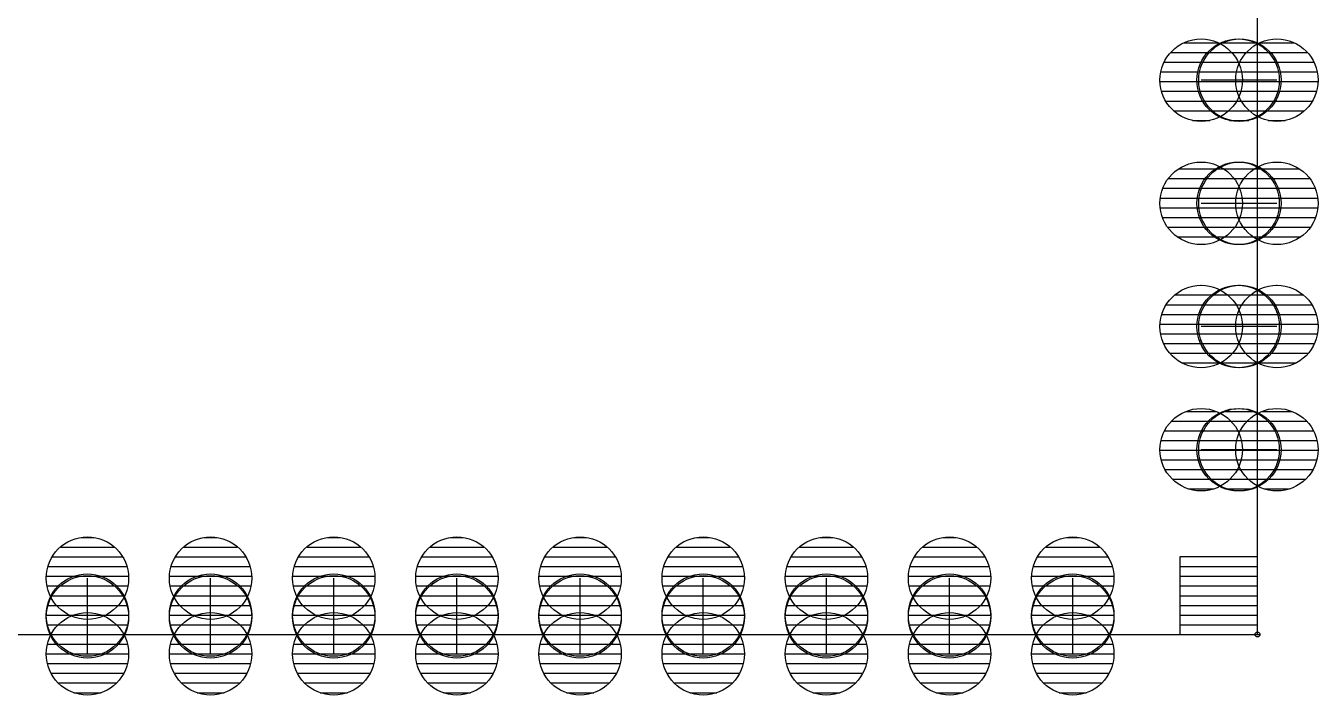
# Model space of a CAD drawing. Extents: x -26 to 0.6, y -0.6 to 26.
# Drawn here: x -12.7 to 0.63, y -0.63 to 6.27 of the extents above; entities that cross this region are included whole.
import ezdxf

# ---------------------------------------------------------------- set-up
doc = ezdxf.new("R2010")
doc.units = 0
doc.layers.get('0').update_dxf_attribs({"linetype": 'CONTINUOUS'})
doc.layers.add('BOTTOMSOLDER', color=6, linetype='CONTINUOUS')
doc.layers.add('MECHANICAL2', color=6, linetype='CONTINUOUS')

# ---------------------------------------------------------------- blocks, each defined once
blk = doc.blocks.new('#POLYLINE_6_')
at = {"layer": 'BOTTOMSOLDER'}
blk.add_line((0, -0.2), (0, 0.2), dxfattribs=at)
blk = doc.blocks.new('*X184')
at = {"layer": 'BOTTOMSOLDER', "linetype": 'CONTINUOUS'}
for p, q in [((-0.065, 0.219), (0.065, 0.219)), ((-0.363, 0.019), (0.363, 0.019)), ((-0.279, 0.119), (0.279, 0.119)), ((-0.406, -0.081), (0.406, -0.081)), ((-0.424, -0.181), (0.424, -0.181)), ((-0.417, -0.281), (0.417, -0.281)), ((-0.383, -0.381), (0.383, -0.381)), ((-0.317, -0.481), (0.317, -0.481)), ((-0.185, -0.581), (0.185, -0.581))]:
    blk.add_line(p, q, dxfattribs=at)
blk = doc.blocks.new('*X185')
at = {"layer": 'BOTTOMSOLDER', "linetype": 'CONTINUOUS'}
for p, q in [((-0.065, 0.619), (0.065, 0.619)), ((-0.363, 0.419), (0.363, 0.419)), ((-0.279, 0.519), (0.279, 0.519)), ((-0.406, 0.319), (0.406, 0.319)), ((-0.424, 0.219), (0.424, 0.219)), ((-0.417, 0.119), (0.417, 0.119)), ((-0.383, 0.019), (0.383, 0.019)), ((-0.317, -0.081), (0.317, -0.081)), ((-0.185, -0.181), (0.185, -0.181))]:
    blk.add_line(p, q, dxfattribs=at)
blk = doc.blocks.new('#POLYLINE_7_')
at = {"layer": 'BOTTOMSOLDER'}
blk.add_line((-1.27, -0.2), (-1.27, 0.2), dxfattribs=at)
blk = doc.blocks.new('*X186')
at = {"layer": 'BOTTOMSOLDER', "linetype": 'CONTINUOUS'}
for p, q in [((-1.335, 0.219), (-1.205, 0.219)), ((-1.633, 0.019), (-0.907, 0.019)), ((-1.549, 0.119), (-0.991, 0.119)), ((-1.676, -0.081), (-0.864, -0.081)), ((-1.694, -0.181), (-0.846, -0.181)), ((-1.687, -0.281), (-0.853, -0.281)), ((-1.653, -0.381), (-0.887, -0.381)), ((-1.587, -0.481), (-0.953, -0.481)), ((-1.455, -0.581), (-1.085, -0.581))]:
    blk.add_line(p, q, dxfattribs=at)
blk = doc.blocks.new('*X187')
at = {"layer": 'BOTTOMSOLDER', "linetype": 'CONTINUOUS'}
for p, q in [((-1.335, 0.619), (-1.205, 0.619)), ((-1.633, 0.419), (-0.907, 0.419)), ((-1.549, 0.519), (-0.991, 0.519)), ((-1.676, 0.319), (-0.864, 0.319)), ((-1.694, 0.219), (-0.846, 0.219)), ((-1.687, 0.119), (-0.853, 0.119)), ((-1.653, 0.019), (-0.887, 0.019)), ((-1.587, -0.081), (-0.953, -0.081)), ((-1.455, -0.181), (-1.085, -0.181))]:
    blk.add_line(p, q, dxfattribs=at)
blk = doc.blocks.new('#POLYLINE_8_')
at = {"layer": 'BOTTOMSOLDER'}
blk.add_line((-2.54, -0.2), (-2.54, 0.2), dxfattribs=at)
blk = doc.blocks.new('*X188')
at = {"layer": 'BOTTOMSOLDER', "linetype": 'CONTINUOUS'}
for p, q in [((-2.605, 0.219), (-2.475, 0.219)), ((-2.903, 0.019), (-2.177, 0.019)), ((-2.819, 0.119), (-2.261, 0.119)), ((-2.946, -0.081), (-2.134, -0.081)), ((-2.964, -0.181), (-2.116, -0.181)), ((-2.957, -0.281), (-2.123, -0.281)), ((-2.923, -0.381), (-2.157, -0.381)), ((-2.857, -0.481), (-2.223, -0.481)), ((-2.725, -0.581), (-2.355, -0.581))]:
    blk.add_line(p, q, dxfattribs=at)
blk = doc.blocks.new('*X189')
at = {"layer": 'BOTTOMSOLDER', "linetype": 'CONTINUOUS'}
for p, q in [((-2.605, 0.619), (-2.475, 0.619)), ((-2.903, 0.419), (-2.177, 0.419)), ((-2.819, 0.519), (-2.261, 0.519)), ((-2.946, 0.319), (-2.134, 0.319)), ((-2.964, 0.219), (-2.116, 0.219)), ((-2.957, 0.119), (-2.123, 0.119)), ((-2.923, 0.019), (-2.157, 0.019)), ((-2.857, -0.081), (-2.223, -0.081)), ((-2.725, -0.181), (-2.355, -0.181))]:
    blk.add_line(p, q, dxfattribs=at)
blk = doc.blocks.new('#POLYLINE_9_')
at = {"layer": 'BOTTOMSOLDER'}
blk.add_line((-3.81, -0.2), (-3.81, 0.2), dxfattribs=at)
blk = doc.blocks.new('*X190')
at = {"layer": 'BOTTOMSOLDER', "linetype": 'CONTINUOUS'}
for p, q in [((-3.875, 0.219), (-3.745, 0.219)), ((-4.173, 0.019), (-3.447, 0.019)), ((-4.089, 0.119), (-3.531, 0.119)), ((-4.216, -0.081), (-3.404, -0.081)), ((-4.234, -0.181), (-3.386, -0.181)), ((-4.227, -0.281), (-3.393, -0.281)), ((-4.193, -0.381), (-3.427, -0.381)), ((-4.127, -0.481), (-3.493, -0.481)), ((-3.995, -0.581), (-3.625, -0.581))]:
    blk.add_line(p, q, dxfattribs=at)
blk = doc.blocks.new('*X191')
at = {"layer": 'BOTTOMSOLDER', "linetype": 'CONTINUOUS'}
for p, q in [((-3.875, 0.619), (-3.745, 0.619)), ((-4.173, 0.419), (-3.447, 0.419)), ((-4.089, 0.519), (-3.531, 0.519)), ((-4.216, 0.319), (-3.404, 0.319)), ((-4.234, 0.219), (-3.386, 0.219)), ((-4.227, 0.119), (-3.393, 0.119)), ((-4.193, 0.019), (-3.427, 0.019)), ((-4.127, -0.081), (-3.493, -0.081)), ((-3.995, -0.181), (-3.625, -0.181))]:
    blk.add_line(p, q, dxfattribs=at)
blk = doc.blocks.new('#POLYLINE_10_')
at = {"layer": 'BOTTOMSOLDER'}
blk.add_line((-5.08, -0.2), (-5.08, 0.2), dxfattribs=at)
blk = doc.blocks.new('*X192')
at = {"layer": 'BOTTOMSOLDER', "linetype": 'CONTINUOUS'}
for p, q in [((-5.145, 0.219), (-5.015, 0.219)), ((-5.443, 0.019), (-4.717, 0.019)), ((-5.359, 0.119), (-4.801, 0.119)), ((-5.486, -0.081), (-4.674, -0.081)), ((-5.504, -0.181), (-4.656, -0.181)), ((-5.497, -0.281), (-4.663, -0.281)), ((-5.463, -0.381), (-4.697, -0.381)), ((-5.397, -0.481), (-4.763, -0.481)), ((-5.265, -0.581), (-4.895, -0.581))]:
    blk.add_line(p, q, dxfattribs=at)
blk = doc.blocks.new('*X193')
at = {"layer": 'BOTTOMSOLDER', "linetype": 'CONTINUOUS'}
for p, q in [((-5.145, 0.619), (-5.015, 0.619)), ((-5.443, 0.419), (-4.717, 0.419)), ((-5.359, 0.519), (-4.801, 0.519)), ((-5.486, 0.319), (-4.674, 0.319)), ((-5.504, 0.219), (-4.656, 0.219)), ((-5.497, 0.119), (-4.663, 0.119)), ((-5.463, 0.019), (-4.697, 0.019)), ((-5.397, -0.081), (-4.763, -0.081)), ((-5.265, -0.181), (-4.895, -0.181))]:
    blk.add_line(p, q, dxfattribs=at)
blk = doc.blocks.new('#POLYLINE_11_')
at = {"layer": 'BOTTOMSOLDER'}
blk.add_line((-6.35, -0.2), (-6.35, 0.2), dxfattribs=at)
blk = doc.blocks.new('*X194')
at = {"layer": 'BOTTOMSOLDER', "linetype": 'CONTINUOUS'}
for p, q in [((-6.415, 0.219), (-6.285, 0.219)), ((-6.713, 0.019), (-5.987, 0.019)), ((-6.629, 0.119), (-6.071, 0.119)), ((-6.756, -0.081), (-5.944, -0.081)), ((-6.774, -0.181), (-5.926, -0.181)), ((-6.767, -0.281), (-5.933, -0.281)), ((-6.733, -0.381), (-5.967, -0.381)), ((-6.667, -0.481), (-6.033, -0.481)), ((-6.535, -0.581), (-6.165, -0.581))]:
    blk.add_line(p, q, dxfattribs=at)
blk = doc.blocks.new('*X195')
at = {"layer": 'BOTTOMSOLDER', "linetype": 'CONTINUOUS'}
for p, q in [((-6.415, 0.619), (-6.285, 0.619)), ((-6.713, 0.419), (-5.987, 0.419)), ((-6.629, 0.519), (-6.071, 0.519)), ((-6.756, 0.319), (-5.944, 0.319)), ((-6.774, 0.219), (-5.926, 0.219)), ((-6.767, 0.119), (-5.933, 0.119)), ((-6.733, 0.019), (-5.967, 0.019)), ((-6.667, -0.081), (-6.033, -0.081)), ((-6.535, -0.181), (-6.165, -0.181))]:
    blk.add_line(p, q, dxfattribs=at)
blk = doc.blocks.new('#POLYLINE_12_')
at = {"layer": 'BOTTOMSOLDER'}
blk.add_line((-7.62, -0.2), (-7.62, 0.2), dxfattribs=at)
blk = doc.blocks.new('*X196')
at = {"layer": 'BOTTOMSOLDER', "linetype": 'CONTINUOUS'}
for p, q in [((-7.685, 0.219), (-7.555, 0.219)), ((-7.983, 0.019), (-7.257, 0.019)), ((-7.899, 0.119), (-7.341, 0.119)), ((-8.026, -0.081), (-7.214, -0.081)), ((-8.044, -0.181), (-7.196, -0.181)), ((-8.037, -0.281), (-7.203, -0.281)), ((-8.003, -0.381), (-7.237, -0.381)), ((-7.937, -0.481), (-7.303, -0.481)), ((-7.805, -0.581), (-7.435, -0.581))]:
    blk.add_line(p, q, dxfattribs=at)
blk = doc.blocks.new('*X197')
at = {"layer": 'BOTTOMSOLDER', "linetype": 'CONTINUOUS'}
for p, q in [((-7.685, 0.619), (-7.555, 0.619)), ((-7.983, 0.419), (-7.257, 0.419)), ((-7.899, 0.519), (-7.341, 0.519)), ((-8.026, 0.319), (-7.214, 0.319)), ((-8.044, 0.219), (-7.196, 0.219)), ((-8.037, 0.119), (-7.203, 0.119)), ((-8.003, 0.019), (-7.237, 0.019)), ((-7.937, -0.081), (-7.303, -0.081)), ((-7.805, -0.181), (-7.435, -0.181))]:
    blk.add_line(p, q, dxfattribs=at)
blk = doc.blocks.new('#POLYLINE_13_')
at = {"layer": 'BOTTOMSOLDER'}
blk.add_line((-8.89, -0.2), (-8.89, 0.2), dxfattribs=at)
blk = doc.blocks.new('*X198')
at = {"layer": 'BOTTOMSOLDER', "linetype": 'CONTINUOUS'}
for p, q in [((-8.955, 0.219), (-8.825, 0.219)), ((-9.253, 0.019), (-8.527, 0.019)), ((-9.169, 0.119), (-8.611, 0.119)), ((-9.296, -0.081), (-8.484, -0.081)), ((-9.314, -0.181), (-8.466, -0.181)), ((-9.307, -0.281), (-8.473, -0.281)), ((-9.273, -0.381), (-8.507, -0.381)), ((-9.207, -0.481), (-8.573, -0.481)), ((-9.075, -0.581), (-8.705, -0.581))]:
    blk.add_line(p, q, dxfattribs=at)
blk = doc.blocks.new('*X199')
at = {"layer": 'BOTTOMSOLDER', "linetype": 'CONTINUOUS'}
for p, q in [((-8.955, 0.619), (-8.825, 0.619)), ((-9.253, 0.419), (-8.527, 0.419)), ((-9.169, 0.519), (-8.611, 0.519)), ((-9.296, 0.319), (-8.484, 0.319)), ((-9.314, 0.219), (-8.466, 0.219)), ((-9.307, 0.119), (-8.473, 0.119)), ((-9.273, 0.019), (-8.507, 0.019)), ((-9.207, -0.081), (-8.573, -0.081)), ((-9.075, -0.181), (-8.705, -0.181))]:
    blk.add_line(p, q, dxfattribs=at)
blk = doc.blocks.new('#POLYLINE_15_')
at = {"layer": 'BOTTOMSOLDER'}
blk.add_line((-10.16, -0.2), (-10.16, 0.2), dxfattribs=at)
blk = doc.blocks.new('*X202')
at = {"layer": 'BOTTOMSOLDER', "linetype": 'CONTINUOUS'}
for p, q in [((-10.225, 0.219), (-10.095, 0.219)), ((-10.523, 0.019), (-9.797, 0.019)), ((-10.439, 0.119), (-9.881, 0.119)), ((-10.566, -0.081), (-9.754, -0.081)), ((-10.584, -0.181), (-9.736, -0.181)), ((-10.577, -0.281), (-9.743, -0.281)), ((-10.543, -0.381), (-9.777, -0.381)), ((-10.477, -0.481), (-9.843, -0.481)), ((-10.345, -0.581), (-9.975, -0.581))]:
    blk.add_line(p, q, dxfattribs=at)
blk = doc.blocks.new('*X203')
at = {"layer": 'BOTTOMSOLDER', "linetype": 'CONTINUOUS'}
for p, q in [((-10.225, 0.619), (-10.095, 0.619)), ((-10.523, 0.419), (-9.797, 0.419)), ((-10.439, 0.519), (-9.881, 0.519)), ((-10.566, 0.319), (-9.754, 0.319)), ((-10.584, 0.219), (-9.736, 0.219)), ((-10.577, 0.119), (-9.743, 0.119)), ((-10.543, 0.019), (-9.777, 0.019)), ((-10.477, -0.081), (-9.843, -0.081)), ((-10.345, -0.181), (-9.975, -0.181))]:
    blk.add_line(p, q, dxfattribs=at)
blk = doc.blocks.new('SIP18_1_27_____B_52')
at = {"layer": 'BOTTOMSOLDER'}
for centre, radius in [((-10.16, 0.2), 0.425), ((-8.89, 0.2), 0.425), ((-7.62, 0.2), 0.425), ((-6.35, 0.2), 0.425), ((-5.08, 0.2), 0.425), ((-3.81, 0.2), 0.425), ((-2.54, 0.2), 0.425), ((-1.27, 0.2), 0.425), ((0, 0.2), 0.425), ((-10.16, -0.2), 0.425), ((-10.16, 0.2), 0), ((-8.89, -0.2), 0.425), ((-7.62, -0.2), 0.425), ((-6.35, -0.2), 0.425), ((-5.08, -0.2), 0.425), ((-3.81, -0.2), 0.425), ((-2.54, -0.2), 0.425), ((-2.54, 0.2), 0), ((-1.27, -0.2), 0.425), ((0, -0.2), 0.425), ((-10.16, -0.2), 0), ((-2.54, -0.2), 0)]:
    blk.add_circle(centre, radius, dxfattribs=at)
for name in ['*X203', '*X199', '*X197', '*X195', '*X193', '*X191', '*X189', '*X187', '*X185', '*X202', '#POLYLINE_15_', '*X198', '#POLYLINE_13_', '*X196', '#POLYLINE_12_', '*X194', '#POLYLINE_11_', '*X192', '#POLYLINE_10_', '*X190', '#POLYLINE_9_', '*X188', '#POLYLINE_8_', '*X186', '#POLYLINE_7_', '*X184', '#POLYLINE_6_']:
    blk.add_blockref(name, (0, 0), dxfattribs=at)
blk = doc.blocks.new('#POLYLINE_38_')
at = {"layer": 'BOTTOMSOLDER'}
blk.add_line((-10.16, -0.2), (-10.16, 0.2), dxfattribs=at)
blk = doc.blocks.new('*X248')
at = {"layer": 'BOTTOMSOLDER', "linetype": 'CONTINUOUS'}
for p, q in [((-10.3, 0.2), (-10.02, 0.2)), ((-10.461, 0.1), (-9.859, 0.1)), ((-10.572, -0.1), (-9.748, -0.1)), ((-10.533, 0), (-9.787, 0)), ((-10.585, -0.2), (-9.735, -0.2)), ((-10.572, -0.3), (-9.748, -0.3)), ((-10.533, -0.4), (-9.787, -0.4)), ((-10.461, -0.5), (-9.859, -0.5)), ((-10.3, -0.6), (-10.02, -0.6))]:
    blk.add_line(p, q, dxfattribs=at)
blk = doc.blocks.new('*X249')
at = {"layer": 'BOTTOMSOLDER', "linetype": 'CONTINUOUS'}
for p, q in [((-10.3, 0.6), (-10.02, 0.6)), ((-10.533, 0.4), (-9.787, 0.4)), ((-10.461, 0.5), (-9.859, 0.5)), ((-10.572, 0.3), (-9.748, 0.3)), ((-10.585, 0.2), (-9.735, 0.2)), ((-10.572, 0.1), (-9.748, 0.1)), ((-10.533, 0), (-9.787, 0)), ((-10.461, -0.1), (-9.859, -0.1)), ((-10.3, -0.2), (-10.02, -0.2))]:
    blk.add_line(p, q, dxfattribs=at)
blk = doc.blocks.new('#POLYLINE_40_')
at = {"layer": 'BOTTOMSOLDER'}
blk.add_line((-8.89, -0.2), (-8.89, 0.2), dxfattribs=at)
blk = doc.blocks.new('*X252')
at = {"layer": 'BOTTOMSOLDER', "linetype": 'CONTINUOUS'}
for p, q in [((-9.03, 0.2), (-8.75, 0.2)), ((-9.191, 0.1), (-8.589, 0.1)), ((-9.302, -0.1), (-8.478, -0.1)), ((-9.263, 0), (-8.517, 0)), ((-9.315, -0.2), (-8.465, -0.2)), ((-9.302, -0.3), (-8.478, -0.3)), ((-9.263, -0.4), (-8.517, -0.4)), ((-9.191, -0.5), (-8.589, -0.5)), ((-9.03, -0.6), (-8.75, -0.6))]:
    blk.add_line(p, q, dxfattribs=at)
blk = doc.blocks.new('*X253')
at = {"layer": 'BOTTOMSOLDER', "linetype": 'CONTINUOUS'}
for p, q in [((-9.03, 0.6), (-8.75, 0.6)), ((-9.263, 0.4), (-8.517, 0.4)), ((-9.191, 0.5), (-8.589, 0.5)), ((-9.302, 0.3), (-8.478, 0.3)), ((-9.315, 0.2), (-8.465, 0.2)), ((-9.302, 0.1), (-8.478, 0.1)), ((-9.263, 0), (-8.517, 0)), ((-9.191, -0.1), (-8.589, -0.1)), ((-9.03, -0.2), (-8.75, -0.2))]:
    blk.add_line(p, q, dxfattribs=at)
blk = doc.blocks.new('#POLYLINE_41_')
at = {"layer": 'BOTTOMSOLDER'}
blk.add_line((-7.62, -0.2), (-7.62, 0.2), dxfattribs=at)
blk = doc.blocks.new('*X254')
at = {"layer": 'BOTTOMSOLDER', "linetype": 'CONTINUOUS'}
for p, q in [((-7.76, 0.2), (-7.48, 0.2)), ((-7.921, 0.1), (-7.319, 0.1)), ((-8.032, -0.1), (-7.208, -0.1)), ((-7.993, 0), (-7.247, 0)), ((-8.045, -0.2), (-7.195, -0.2)), ((-8.032, -0.3), (-7.208, -0.3)), ((-7.993, -0.4), (-7.247, -0.4)), ((-7.921, -0.5), (-7.319, -0.5)), ((-7.76, -0.6), (-7.48, -0.6))]:
    blk.add_line(p, q, dxfattribs=at)
blk = doc.blocks.new('*X255')
at = {"layer": 'BOTTOMSOLDER', "linetype": 'CONTINUOUS'}
for p, q in [((-7.76, 0.6), (-7.48, 0.6)), ((-7.993, 0.4), (-7.247, 0.4)), ((-7.921, 0.5), (-7.319, 0.5)), ((-8.032, 0.3), (-7.208, 0.3)), ((-8.045, 0.2), (-7.195, 0.2)), ((-8.032, 0.1), (-7.208, 0.1)), ((-7.993, 0), (-7.247, 0)), ((-7.921, -0.1), (-7.319, -0.1)), ((-7.76, -0.2), (-7.48, -0.2))]:
    blk.add_line(p, q, dxfattribs=at)
blk = doc.blocks.new('#POLYLINE_42_')
at = {"layer": 'BOTTOMSOLDER'}
blk.add_line((-6.35, -0.2), (-6.35, 0.2), dxfattribs=at)
blk = doc.blocks.new('*X256')
at = {"layer": 'BOTTOMSOLDER', "linetype": 'CONTINUOUS'}
for p, q in [((-6.49, 0.2), (-6.21, 0.2)), ((-6.651, 0.1), (-6.049, 0.1)), ((-6.762, -0.1), (-5.938, -0.1)), ((-6.723, 0), (-5.977, 0)), ((-6.775, -0.2), (-5.925, -0.2)), ((-6.762, -0.3), (-5.938, -0.3)), ((-6.723, -0.4), (-5.977, -0.4)), ((-6.651, -0.5), (-6.049, -0.5)), ((-6.49, -0.6), (-6.21, -0.6))]:
    blk.add_line(p, q, dxfattribs=at)
blk = doc.blocks.new('*X257')
at = {"layer": 'BOTTOMSOLDER', "linetype": 'CONTINUOUS'}
for p, q in [((-6.49, 0.6), (-6.21, 0.6)), ((-6.723, 0.4), (-5.977, 0.4)), ((-6.651, 0.5), (-6.049, 0.5)), ((-6.762, 0.3), (-5.938, 0.3)), ((-6.775, 0.2), (-5.925, 0.2)), ((-6.762, 0.1), (-5.938, 0.1)), ((-6.723, 0), (-5.977, 0)), ((-6.651, -0.1), (-6.049, -0.1)), ((-6.49, -0.2), (-6.21, -0.2))]:
    blk.add_line(p, q, dxfattribs=at)
blk = doc.blocks.new('#POLYLINE_43_')
at = {"layer": 'BOTTOMSOLDER'}
blk.add_line((-5.08, -0.2), (-5.08, 0.2), dxfattribs=at)
blk = doc.blocks.new('*X258')
at = {"layer": 'BOTTOMSOLDER', "linetype": 'CONTINUOUS'}
for p, q in [((-5.22, 0.2), (-4.94, 0.2)), ((-5.381, 0.1), (-4.779, 0.1)), ((-5.492, -0.1), (-4.668, -0.1)), ((-5.453, 0), (-4.707, 0)), ((-5.505, -0.2), (-4.655, -0.2)), ((-5.492, -0.3), (-4.668, -0.3)), ((-5.453, -0.4), (-4.707, -0.4)), ((-5.381, -0.5), (-4.779, -0.5)), ((-5.22, -0.6), (-4.94, -0.6))]:
    blk.add_line(p, q, dxfattribs=at)
blk = doc.blocks.new('*X259')
at = {"layer": 'BOTTOMSOLDER', "linetype": 'CONTINUOUS'}
for p, q in [((-5.22, 0.6), (-4.94, 0.6)), ((-5.453, 0.4), (-4.707, 0.4)), ((-5.381, 0.5), (-4.779, 0.5)), ((-5.492, 0.3), (-4.668, 0.3)), ((-5.505, 0.2), (-4.655, 0.2)), ((-5.492, 0.1), (-4.668, 0.1)), ((-5.453, 0), (-4.707, 0)), ((-5.381, -0.1), (-4.779, -0.1)), ((-5.22, -0.2), (-4.94, -0.2))]:
    blk.add_line(p, q, dxfattribs=at)
blk = doc.blocks.new('#POLYLINE_44_')
at = {"layer": 'BOTTOMSOLDER'}
blk.add_line((-3.81, -0.2), (-3.81, 0.2), dxfattribs=at)
blk = doc.blocks.new('*X260')
at = {"layer": 'BOTTOMSOLDER', "linetype": 'CONTINUOUS'}
for p, q in [((-3.95, 0.2), (-3.67, 0.2)), ((-4.111, 0.1), (-3.509, 0.1)), ((-4.222, -0.1), (-3.398, -0.1)), ((-4.183, 0), (-3.437, 0)), ((-4.235, -0.2), (-3.385, -0.2)), ((-4.222, -0.3), (-3.398, -0.3)), ((-4.183, -0.4), (-3.437, -0.4)), ((-4.111, -0.5), (-3.509, -0.5)), ((-3.95, -0.6), (-3.67, -0.6))]:
    blk.add_line(p, q, dxfattribs=at)
blk = doc.blocks.new('*X261')
at = {"layer": 'BOTTOMSOLDER', "linetype": 'CONTINUOUS'}
for p, q in [((-3.95, 0.6), (-3.67, 0.6)), ((-4.183, 0.4), (-3.437, 0.4)), ((-4.111, 0.5), (-3.509, 0.5)), ((-4.222, 0.3), (-3.398, 0.3)), ((-4.235, 0.2), (-3.385, 0.2)), ((-4.222, 0.1), (-3.398, 0.1)), ((-4.183, 0), (-3.437, 0)), ((-4.111, -0.1), (-3.509, -0.1)), ((-3.95, -0.2), (-3.67, -0.2))]:
    blk.add_line(p, q, dxfattribs=at)
blk = doc.blocks.new('#POLYLINE_45_')
at = {"layer": 'BOTTOMSOLDER'}
blk.add_line((-2.54, -0.2), (-2.54, 0.2), dxfattribs=at)
blk = doc.blocks.new('*X262')
at = {"layer": 'BOTTOMSOLDER', "linetype": 'CONTINUOUS'}
for p, q in [((-2.68, 0.2), (-2.4, 0.2)), ((-2.841, 0.1), (-2.239, 0.1)), ((-2.952, -0.1), (-2.128, -0.1)), ((-2.913, 0), (-2.167, 0)), ((-2.965, -0.2), (-2.115, -0.2)), ((-2.952, -0.3), (-2.128, -0.3)), ((-2.913, -0.4), (-2.167, -0.4)), ((-2.841, -0.5), (-2.239, -0.5)), ((-2.68, -0.6), (-2.4, -0.6))]:
    blk.add_line(p, q, dxfattribs=at)
blk = doc.blocks.new('*X263')
at = {"layer": 'BOTTOMSOLDER', "linetype": 'CONTINUOUS'}
for p, q in [((-2.68, 0.6), (-2.4, 0.6)), ((-2.913, 0.4), (-2.167, 0.4)), ((-2.841, 0.5), (-2.239, 0.5)), ((-2.952, 0.3), (-2.128, 0.3)), ((-2.965, 0.2), (-2.115, 0.2)), ((-2.952, 0.1), (-2.128, 0.1)), ((-2.913, 0), (-2.167, 0)), ((-2.841, -0.1), (-2.239, -0.1)), ((-2.68, -0.2), (-2.4, -0.2))]:
    blk.add_line(p, q, dxfattribs=at)
blk = doc.blocks.new('#POLYLINE_46_')
at = {"layer": 'BOTTOMSOLDER'}
blk.add_line((-1.27, -0.2), (-1.27, 0.2), dxfattribs=at)
blk = doc.blocks.new('*X264')
at = {"layer": 'BOTTOMSOLDER', "linetype": 'CONTINUOUS'}
for p, q in [((-1.41, 0.2), (-1.13, 0.2)), ((-1.571, 0.1), (-0.969, 0.1)), ((-1.682, -0.1), (-0.858, -0.1)), ((-1.643, 0), (-0.897, 0)), ((-1.695, -0.2), (-0.845, -0.2)), ((-1.682, -0.3), (-0.858, -0.3)), ((-1.643, -0.4), (-0.897, -0.4)), ((-1.571, -0.5), (-0.969, -0.5)), ((-1.41, -0.6), (-1.13, -0.6))]:
    blk.add_line(p, q, dxfattribs=at)
blk = doc.blocks.new('*X265')
at = {"layer": 'BOTTOMSOLDER', "linetype": 'CONTINUOUS'}
for p, q in [((-1.41, 0.6), (-1.13, 0.6)), ((-1.643, 0.4), (-0.897, 0.4)), ((-1.571, 0.5), (-0.969, 0.5)), ((-1.682, 0.3), (-0.858, 0.3)), ((-1.695, 0.2), (-0.845, 0.2)), ((-1.682, 0.1), (-0.858, 0.1)), ((-1.643, 0), (-0.897, 0)), ((-1.571, -0.1), (-0.969, -0.1)), ((-1.41, -0.2), (-1.13, -0.2))]:
    blk.add_line(p, q, dxfattribs=at)
blk = doc.blocks.new('#POLYLINE_47_')
at = {"layer": 'BOTTOMSOLDER'}
blk.add_line((0, -0.2), (0, 0.2), dxfattribs=at)
blk = doc.blocks.new('*X266')
at = {"layer": 'BOTTOMSOLDER', "linetype": 'CONTINUOUS'}
for p, q in [((-0.14, 0.2), (0.14, 0.2)), ((-0.301, 0.1), (0.301, 0.1)), ((-0.412, -0.1), (0.412, -0.1)), ((-0.373, 0), (0.373, 0)), ((-0.425, -0.2), (0.425, -0.2)), ((-0.412, -0.3), (0.412, -0.3)), ((-0.373, -0.4), (0.373, -0.4)), ((-0.301, -0.5), (0.301, -0.5)), ((-0.14, -0.6), (0.14, -0.6))]:
    blk.add_line(p, q, dxfattribs=at)
blk = doc.blocks.new('*X267')
at = {"layer": 'BOTTOMSOLDER', "linetype": 'CONTINUOUS'}
for p, q in [((-0.14, 0.6), (0.14, 0.6)), ((-0.373, 0.4), (0.373, 0.4)), ((-0.301, 0.5), (0.301, 0.5)), ((-0.412, 0.3), (0.412, 0.3)), ((-0.425, 0.2), (0.425, 0.2)), ((-0.412, 0.1), (0.412, 0.1)), ((-0.373, 0), (0.373, 0)), ((-0.301, -0.1), (0.301, -0.1)), ((-0.14, -0.2), (0.14, -0.2))]:
    blk.add_line(p, q, dxfattribs=at)
blk = doc.blocks.new('SIP18_1_27______50')
at = {"layer": 'BOTTOMSOLDER'}
for centre, radius in [((-10.16, 0.2), 0.425), ((-8.89, 0.2), 0.425), ((-7.62, 0.2), 0.425), ((-6.35, 0.2), 0.425), ((-5.08, 0.2), 0.425), ((-3.81, 0.2), 0.425), ((-2.54, 0.2), 0.425), ((-1.27, 0.2), 0.425), ((0, 0.2), 0.425), ((-10.16, -0.2), 0.425), ((-10.16, 0.2), 0), ((-8.89, -0.2), 0.425), ((-7.62, -0.2), 0.425), ((-6.35, -0.2), 0.425), ((-5.08, -0.2), 0.425), ((-3.81, -0.2), 0.425), ((-2.54, -0.2), 0.425), ((-2.54, 0.2), 0), ((-1.27, -0.2), 0.425), ((0, -0.2), 0.425), ((-10.16, -0.2), 0), ((-2.54, -0.2), 0)]:
    blk.add_circle(centre, radius, dxfattribs=at)
for name in ['*X249', '*X253', '*X255', '*X257', '*X259', '*X261', '*X263', '*X265', '*X267', '*X248', '#POLYLINE_38_', '*X252', '#POLYLINE_40_', '*X254', '#POLYLINE_41_', '*X256', '#POLYLINE_42_', '*X258', '#POLYLINE_43_', '*X260', '#POLYLINE_44_', '*X262', '#POLYLINE_45_', '*X264', '#POLYLINE_46_', '*X266', '#POLYLINE_47_']:
    blk.add_blockref(name, (0, 0), dxfattribs=at)
blk = doc.blocks.new('#POLYLINE_67_')
at = {"layer": 'BOTTOMSOLDER'}
blk.add_line((0.2, -17.78), (-0.2, -17.78), dxfattribs=at)
blk = doc.blocks.new('*X306')
at = {"layer": 'BOTTOMSOLDER', "linetype": 'CONTINUOUS'}
for p, q in [((0.022, -17.395), (0.378, -17.395)), ((-0.114, -17.495), (0.514, -17.495)), ((-0.217, -17.695), (0.617, -17.695)), ((-0.181, -17.595), (0.581, -17.595)), ((-0.224, -17.795), (0.624, -17.795)), ((-0.208, -17.895), (0.608, -17.895)), ((-0.165, -17.995), (0.565, -17.995)), ((-0.084, -18.095), (0.484, -18.095)), ((0.11, -18.195), (0.29, -18.195))]:
    blk.add_line(p, q, dxfattribs=at)
blk = doc.blocks.new('*X307')
at = {"layer": 'BOTTOMSOLDER', "linetype": 'CONTINUOUS'}
for p, q in [((-0.378, -17.395), (-0.022, -17.395)), ((-0.514, -17.495), (0.114, -17.495)), ((-0.617, -17.695), (0.217, -17.695)), ((-0.581, -17.595), (0.181, -17.595)), ((-0.624, -17.795), (0.224, -17.795)), ((-0.608, -17.895), (0.208, -17.895)), ((-0.565, -17.995), (0.165, -17.995)), ((-0.484, -18.095), (0.084, -18.095)), ((-0.29, -18.195), (-0.11, -18.195))]:
    blk.add_line(p, q, dxfattribs=at)
blk = doc.blocks.new('#POLYLINE_69_')
at = {"layer": 'BOTTOMSOLDER'}
blk.add_line((0.2, -19.05), (-0.2, -19.05), dxfattribs=at)
blk = doc.blocks.new('*X310')
at = {"layer": 'BOTTOMSOLDER', "linetype": 'CONTINUOUS'}
for p, q in [((-0.034, -18.695), (0.434, -18.695)), ((-0.195, -18.895), (0.595, -18.895)), ((-0.138, -18.795), (0.538, -18.795)), ((-0.22, -18.995), (0.62, -18.995)), ((-0.221, -19.095), (0.621, -19.095)), ((-0.198, -19.195), (0.598, -19.195)), ((-0.147, -19.295), (0.547, -19.295)), ((-0.047, -19.395), (0.447, -19.395))]:
    blk.add_line(p, q, dxfattribs=at)
blk = doc.blocks.new('*X311')
at = {"layer": 'BOTTOMSOLDER', "linetype": 'CONTINUOUS'}
for p, q in [((-0.434, -18.695), (0.034, -18.695)), ((-0.595, -18.895), (0.195, -18.895)), ((-0.538, -18.795), (0.138, -18.795)), ((-0.62, -18.995), (0.22, -18.995)), ((-0.621, -19.095), (0.221, -19.095)), ((-0.598, -19.195), (0.198, -19.195)), ((-0.547, -19.295), (0.147, -19.295)), ((-0.447, -19.395), (0.047, -19.395))]:
    blk.add_line(p, q, dxfattribs=at)
blk = doc.blocks.new('#POLYLINE_70_')
at = {"layer": 'BOTTOMSOLDER'}
blk.add_line((0.2, -20.32), (-0.2, -20.32), dxfattribs=at)
blk = doc.blocks.new('*X312')
at = {"layer": 'BOTTOMSOLDER', "linetype": 'CONTINUOUS'}
for p, q in [((0.196, -19.895), (0.204, -19.895)), ((-0.16, -20.095), (0.56, -20.095)), ((-0.071, -19.995), (0.471, -19.995)), ((-0.204, -20.195), (0.604, -20.195)), ((-0.223, -20.295), (0.623, -20.295)), ((-0.218, -20.395), (0.618, -20.395)), ((-0.186, -20.495), (0.586, -20.495)), ((-0.122, -20.595), (0.522, -20.595)), ((0.003, -20.695), (0.397, -20.695))]:
    blk.add_line(p, q, dxfattribs=at)
blk = doc.blocks.new('*X313')
at = {"layer": 'BOTTOMSOLDER', "linetype": 'CONTINUOUS'}
for p, q in [((-0.204, -19.895), (-0.196, -19.895)), ((-0.56, -20.095), (0.16, -20.095)), ((-0.471, -19.995), (0.071, -19.995)), ((-0.604, -20.195), (0.204, -20.195)), ((-0.623, -20.295), (0.223, -20.295)), ((-0.618, -20.395), (0.218, -20.395)), ((-0.586, -20.495), (0.186, -20.495)), ((-0.522, -20.595), (0.122, -20.595)), ((-0.397, -20.695), (-0.003, -20.695))]:
    blk.add_line(p, q, dxfattribs=at)
blk = doc.blocks.new('#POLYLINE_71_')
at = {"layer": 'BOTTOMSOLDER'}
blk.add_line((0.2, -21.59), (-0.2, -21.59), dxfattribs=at)
blk = doc.blocks.new('*X314')
at = {"layer": 'BOTTOMSOLDER', "linetype": 'CONTINUOUS'}
for p, q in [((-0.106, -21.295), (0.506, -21.295)), ((0.044, -21.195), (0.356, -21.195)), ((-0.176, -21.395), (0.576, -21.395)), ((-0.214, -21.495), (0.614, -21.495)), ((-0.225, -21.595), (0.625, -21.595)), ((-0.211, -21.695), (0.611, -21.695)), ((-0.17, -21.795), (0.57, -21.795)), ((-0.096, -21.895), (0.496, -21.895)), ((0.077, -21.995), (0.323, -21.995))]:
    blk.add_line(p, q, dxfattribs=at)
blk = doc.blocks.new('*X315')
at = {"layer": 'BOTTOMSOLDER', "linetype": 'CONTINUOUS'}
for p, q in [((-0.506, -21.295), (0.106, -21.295)), ((-0.356, -21.195), (-0.044, -21.195)), ((-0.576, -21.395), (0.176, -21.395)), ((-0.614, -21.495), (0.214, -21.495)), ((-0.625, -21.595), (0.225, -21.595)), ((-0.611, -21.695), (0.211, -21.695)), ((-0.57, -21.795), (0.17, -21.795)), ((-0.496, -21.895), (0.096, -21.895)), ((-0.323, -21.995), (-0.077, -21.995))]:
    blk.add_line(p, q, dxfattribs=at)
blk = doc.blocks.new('SIP18_1_27_____B_49')
at = {"layer": 'BOTTOMSOLDER'}
for centre, radius in [((-0.2, -17.78), 0.425), ((0.2, -17.78), 0.425), ((-0.2, -17.78), 0), ((0.2, -17.78), 0), ((-0.2, -19.05), 0.425), ((0.2, -19.05), 0.425), ((-0.2, -19.05), 0), ((0.2, -19.05), 0), ((-0.2, -20.32), 0.425), ((0.2, -20.32), 0.425), ((-0.2, -20.32), 0), ((0.2, -20.32), 0), ((-0.2, -21.59), 0.425), ((0.2, -21.59), 0.425), ((-0.2, -21.59), 0), ((0.2, -21.59), 0)]:
    blk.add_circle(centre, radius, dxfattribs=at)
for name in ['*X307', '*X306', '#POLYLINE_67_', '*X311', '*X310', '#POLYLINE_69_', '*X313', '*X312', '#POLYLINE_70_', '*X315', '*X314', '#POLYLINE_71_']:
    blk.add_blockref(name, (0, 0), dxfattribs=at)
blk = doc.blocks.new('#POLYLINE_121_')
at = {"layer": 'BOTTOMSOLDER'}
blk.add_line((0.2, -17.78), (-0.2, -17.78), dxfattribs=at)
blk = doc.blocks.new('*X415')
at = {"layer": 'BOTTOMSOLDER', "linetype": 'CONTINUOUS'}
for p, q in [((0.022, -17.395), (0.378, -17.395)), ((-0.114, -17.495), (0.514, -17.495)), ((-0.217, -17.695), (0.617, -17.695)), ((-0.181, -17.595), (0.581, -17.595)), ((-0.224, -17.795), (0.624, -17.795)), ((-0.208, -17.895), (0.608, -17.895)), ((-0.165, -17.995), (0.565, -17.995)), ((-0.084, -18.095), (0.484, -18.095)), ((0.11, -18.195), (0.29, -18.195))]:
    blk.add_line(p, q, dxfattribs=at)
blk = doc.blocks.new('*X416')
at = {"layer": 'BOTTOMSOLDER', "linetype": 'CONTINUOUS'}
for p, q in [((-0.378, -17.395), (-0.022, -17.395)), ((-0.514, -17.495), (0.114, -17.495)), ((-0.617, -17.695), (0.217, -17.695)), ((-0.581, -17.595), (0.181, -17.595)), ((-0.624, -17.795), (0.224, -17.795)), ((-0.608, -17.895), (0.208, -17.895)), ((-0.565, -17.995), (0.165, -17.995)), ((-0.484, -18.095), (0.084, -18.095)), ((-0.29, -18.195), (-0.11, -18.195))]:
    blk.add_line(p, q, dxfattribs=at)
blk = doc.blocks.new('#POLYLINE_123_')
at = {"layer": 'BOTTOMSOLDER'}
blk.add_line((0.2, -19.05), (-0.2, -19.05), dxfattribs=at)
blk = doc.blocks.new('*X419')
at = {"layer": 'BOTTOMSOLDER', "linetype": 'CONTINUOUS'}
for p, q in [((-0.034, -18.695), (0.434, -18.695)), ((-0.195, -18.895), (0.595, -18.895)), ((-0.138, -18.795), (0.538, -18.795)), ((-0.22, -18.995), (0.62, -18.995)), ((-0.221, -19.095), (0.621, -19.095)), ((-0.198, -19.195), (0.598, -19.195)), ((-0.147, -19.295), (0.547, -19.295)), ((-0.047, -19.395), (0.447, -19.395))]:
    blk.add_line(p, q, dxfattribs=at)
blk = doc.blocks.new('*X420')
at = {"layer": 'BOTTOMSOLDER', "linetype": 'CONTINUOUS'}
for p, q in [((-0.434, -18.695), (0.034, -18.695)), ((-0.595, -18.895), (0.195, -18.895)), ((-0.538, -18.795), (0.138, -18.795)), ((-0.62, -18.995), (0.22, -18.995)), ((-0.621, -19.095), (0.221, -19.095)), ((-0.598, -19.195), (0.198, -19.195)), ((-0.547, -19.295), (0.147, -19.295)), ((-0.447, -19.395), (0.047, -19.395))]:
    blk.add_line(p, q, dxfattribs=at)
blk = doc.blocks.new('#POLYLINE_124_')
at = {"layer": 'BOTTOMSOLDER'}
blk.add_line((0.2, -20.32), (-0.2, -20.32), dxfattribs=at)
blk = doc.blocks.new('*X421')
at = {"layer": 'BOTTOMSOLDER', "linetype": 'CONTINUOUS'}
for p, q in [((0.196, -19.895), (0.204, -19.895)), ((-0.16, -20.095), (0.56, -20.095)), ((-0.071, -19.995), (0.471, -19.995)), ((-0.204, -20.195), (0.604, -20.195)), ((-0.223, -20.295), (0.623, -20.295)), ((-0.218, -20.395), (0.618, -20.395)), ((-0.186, -20.495), (0.586, -20.495)), ((-0.122, -20.595), (0.522, -20.595)), ((0.003, -20.695), (0.397, -20.695))]:
    blk.add_line(p, q, dxfattribs=at)
blk = doc.blocks.new('*X422')
at = {"layer": 'BOTTOMSOLDER', "linetype": 'CONTINUOUS'}
for p, q in [((-0.204, -19.895), (-0.196, -19.895)), ((-0.56, -20.095), (0.16, -20.095)), ((-0.471, -19.995), (0.071, -19.995)), ((-0.604, -20.195), (0.204, -20.195)), ((-0.623, -20.295), (0.223, -20.295)), ((-0.618, -20.395), (0.218, -20.395)), ((-0.586, -20.495), (0.186, -20.495)), ((-0.522, -20.595), (0.122, -20.595)), ((-0.397, -20.695), (-0.003, -20.695))]:
    blk.add_line(p, q, dxfattribs=at)
blk = doc.blocks.new('#POLYLINE_125_')
at = {"layer": 'BOTTOMSOLDER'}
blk.add_line((0.2, -21.59), (-0.2, -21.59), dxfattribs=at)
blk = doc.blocks.new('*X423')
at = {"layer": 'BOTTOMSOLDER', "linetype": 'CONTINUOUS'}
for p, q in [((-0.106, -21.295), (0.506, -21.295)), ((0.044, -21.195), (0.356, -21.195)), ((-0.176, -21.395), (0.576, -21.395)), ((-0.214, -21.495), (0.614, -21.495)), ((-0.225, -21.595), (0.625, -21.595)), ((-0.211, -21.695), (0.611, -21.695)), ((-0.17, -21.795), (0.57, -21.795)), ((-0.096, -21.895), (0.496, -21.895)), ((0.077, -21.995), (0.323, -21.995))]:
    blk.add_line(p, q, dxfattribs=at)
blk = doc.blocks.new('*X424')
at = {"layer": 'BOTTOMSOLDER', "linetype": 'CONTINUOUS'}
for p, q in [((-0.506, -21.295), (0.106, -21.295)), ((-0.356, -21.195), (-0.044, -21.195)), ((-0.576, -21.395), (0.176, -21.395)), ((-0.614, -21.495), (0.214, -21.495)), ((-0.625, -21.595), (0.225, -21.595)), ((-0.611, -21.695), (0.211, -21.695)), ((-0.57, -21.795), (0.17, -21.795)), ((-0.496, -21.895), (0.096, -21.895)), ((-0.323, -21.995), (-0.077, -21.995))]:
    blk.add_line(p, q, dxfattribs=at)
blk = doc.blocks.new('SIP18_1_27______45')
at = {"layer": 'BOTTOMSOLDER'}
for centre, radius in [((-0.2, -17.78), 0.425), ((0.2, -17.78), 0.425), ((-0.2, -17.78), 0), ((0.2, -17.78), 0), ((-0.2, -19.05), 0.425), ((0.2, -19.05), 0.425), ((-0.2, -19.05), 0), ((0.2, -19.05), 0), ((-0.2, -20.32), 0.425), ((0.2, -20.32), 0.425), ((-0.2, -20.32), 0), ((0.2, -20.32), 0), ((-0.2, -21.59), 0.425), ((0.2, -21.59), 0.425), ((-0.2, -21.59), 0), ((0.2, -21.59), 0)]:
    blk.add_circle(centre, radius, dxfattribs=at)
for name in ['*X416', '*X415', '#POLYLINE_121_', '*X420', '*X419', '#POLYLINE_123_', '*X422', '*X421', '#POLYLINE_124_', '*X424', '*X423', '#POLYLINE_125_']:
    blk.add_blockref(name, (0, 0), dxfattribs=at)
blk = doc.blocks.new('*X463')
at = {"layer": 'BOTTOMSOLDER', "linetype": 'CONTINUOUS'}
for p, q in [((-0.4, 0.3), (0.4, 0.3)), ((-0.4, 0.2), (0.4, 0.2)), ((-0.4, 0.1), (0.4, 0.1)), ((-0.4, 0), (0.4, 0)), ((-0.4, -0.1), (0.4, -0.1)), ((-0.4, -0.2), (0.4, -0.2)), ((-0.4, -0.3), (0.4, -0.3))]:
    blk.add_line(p, q, dxfattribs=at)
blk = doc.blocks.new('SIP1_____B_1')
at = {"layer": 'BOTTOMSOLDER'}
blk.add_lwpolyline([(0.4, 0.4), (-0.4, 0.4), (-0.4, -0.4), (0.4, -0.4), (0.4, 0.4)], dxfattribs=at)
blk.add_blockref('*X463', (0, 0), dxfattribs=at)
blk = doc.blocks.new('*X163')
at = {"layer": 'MECHANICAL2', "linetype": 'CONTINUOUS'}
blk.add_line((-0.0254, 0), (0.0254, 0), dxfattribs=at)
blk = doc.blocks.new('#POLYLINE_144_')
at = {"layer": 'MECHANICAL2'}
blk.add_line((-25.4, 0), (0, 0), dxfattribs=at)
blk = doc.blocks.new('*X170')
at = {"layer": 'MECHANICAL2', "linetype": 'CONTINUOUS'}
blk.add_line((-0.0254, 0), (0.0254, 0), dxfattribs=at)
blk = doc.blocks.new('#POLYLINE_147_')
at = {"layer": 'MECHANICAL2'}
blk.add_line((0, 0), (0, 25.4), dxfattribs=at)

msp = doc.modelspace()

# ---------------------------------------------------------------- linework, layer by layer
at = {"layer": 'MECHANICAL2'}
msp.add_circle((0, 0), 0.0254, dxfattribs=at)
msp.add_circle((0, 0), 0.0254, dxfattribs=at)

# ---------------------------------------------------------------- block references
for name, p in [('SIP18_1_27_____B_49', (-0.381, 23.495)), ('SIP18_1_27______45', (0, 23.495)), ('SIP18_1_27_____B_52', (-1.905, 0.381)), ('SIP1_____B_1', (-0.4, 0.4)), ('SIP18_1_27______50', (-1.905, 0))]:
    msp.add_blockref(name, p)
for name in ['#POLYLINE_147_', '#POLYLINE_144_', '*X163', '*X170']:
    msp.add_blockref(name, (0, 0), dxfattribs=at)

doc.saveas('drawing.dxf')
